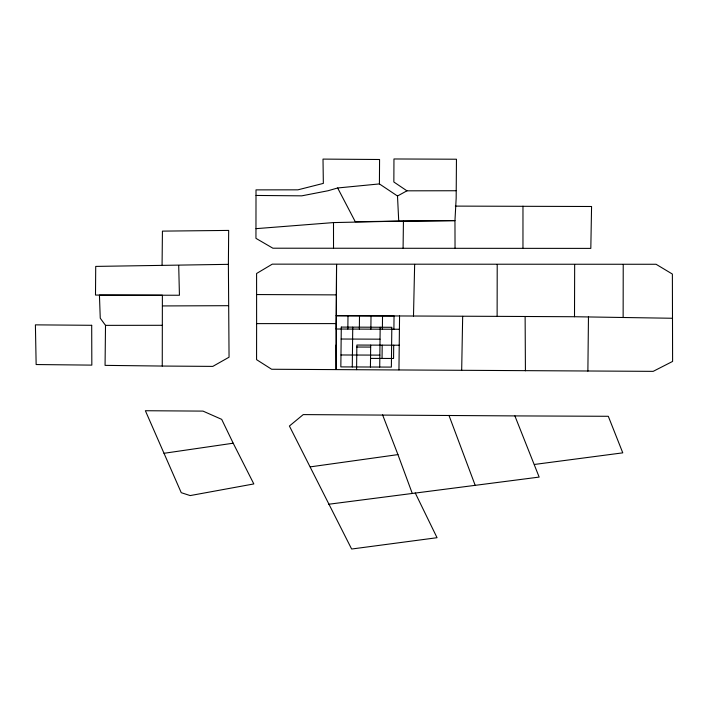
<?xml version="1.0" encoding="UTF-8"?>
<svg xmlns="http://www.w3.org/2000/svg" width="708" height="708" viewBox="0 0 708 708"><rect width="100%" height="100%" fill="white"/><g stroke="black" fill="none" stroke-linecap="round" stroke-linejoin="round"><path stroke-width="1.06" d="M228.383 264.341L229.056 357.195L212.807 366.39L162.256 366.054L162.38 295.218L95.492 295.059L95.722 266.403L228.383 264.341L228.675 230.419L162.433 231.118L162.07 265.553M455.324 206.108L591.569 206.497L590.817 248.393L272.881 248.207L255.951 238.348L256.013 189.877L297.909 189.833L323.344 183.39L323.007 159.096L379.568 159.504L379.417 183.921L397.498 196.01L398.728 221.153L454.961 220.622L456.164 198.293L456.456 159.22L393.958 158.973L393.852 182L406.932 190.824L455.917 190.744M256.615 323.618L256.57 359.655L271.642 369.257L653.183 371.355L672.6 361.425L672.379 274.058L656.077 264.27L272.288 264.146L256.588 273.492L256.615 323.618L336.088 323.6L336.238 369.541L336.15 344.973M522.964 248.49L522.973 206.178M672.476 318.264L574.507 316.733L497.122 316.361L497.211 264.473M574.507 316.733L574.666 264.597M623.137 317.573L623.226 264.526M336.088 323.6L336.557 264.376L336.238 369.541M178.708 265.509L179.434 295.245L99.439 295.13L100.253 318.193L105.51 325.361L105.067 365.372L162.256 366.054M587.879 371.169L588.463 316.883M336.335 329.016L336.486 315.724L394.046 315.945L393.896 329.238M347.84 329.061L348 315.768M352.283 366.948L352.743 327.14M356.584 369.638L356.867 345.053L399.232 345.212M359.354 329.105L359.505 315.812M370.434 367.018L370.682 345.106M370.868 329.149L371.019 315.856M379.718 367.054L380.169 327.246M382.046 358.443L382.196 345.141M382.382 329.193L382.532 315.901M393.71 345.185L393.56 358.478L370.532 358.398M398.949 369.85L399.56 315.963L497.122 316.361M403.082 248.402L403.436 221.1L454.961 220.622L455.04 248.411M461.678 370.275L462.669 316.343M413.49 316.157L414.649 264.376M397.498 196.01L406.932 190.824M379.417 183.921L337.654 187.974L328.016 190.753L301.758 195.842L256.048 195.452M328.671 504.246L539.16 477.086L514.884 415.906L303.245 414.596L289.404 426.021L351.628 549.027L437.048 537.708L415.224 492.918M164.008 453.297L233.197 443.208L253.827 483.936L190.178 495.582L181.248 492.688L145.379 410.728L203.01 411.109L221.692 419.357L233.197 443.208M310.325 466.864L397.949 454.607L412.242 493.37M534.416 464.457L622.775 452.846L608.296 416.286L514.884 415.906M256.039 228.657L333.503 222.586L398.728 221.153M403.436 221.1L355.266 221.71L337.654 187.974M162.778 305.936L228.348 305.688M105.51 325.361L162.309 325.299M336.088 329.016L399.409 329.255M341.159 339.026L380.037 339.176M356.85 347.026L370.665 347.079M340.973 354.974L379.851 355.124M256.862 294.555L336.282 294.882M336.043 315.706L399.56 315.963M382.577 414.844L397.949 454.607M448.961 415.375L475.227 485.449M525.124 316.449L525.425 370.824M333.503 222.586L333.521 248.083M341.291 327.096L340.84 366.903L391.365 367.098L391.816 327.291L341.291 327.096M91.695 325.299L35.4 324.857L36.143 364.54L91.828 365.124L91.695 325.299"/></g></svg>
